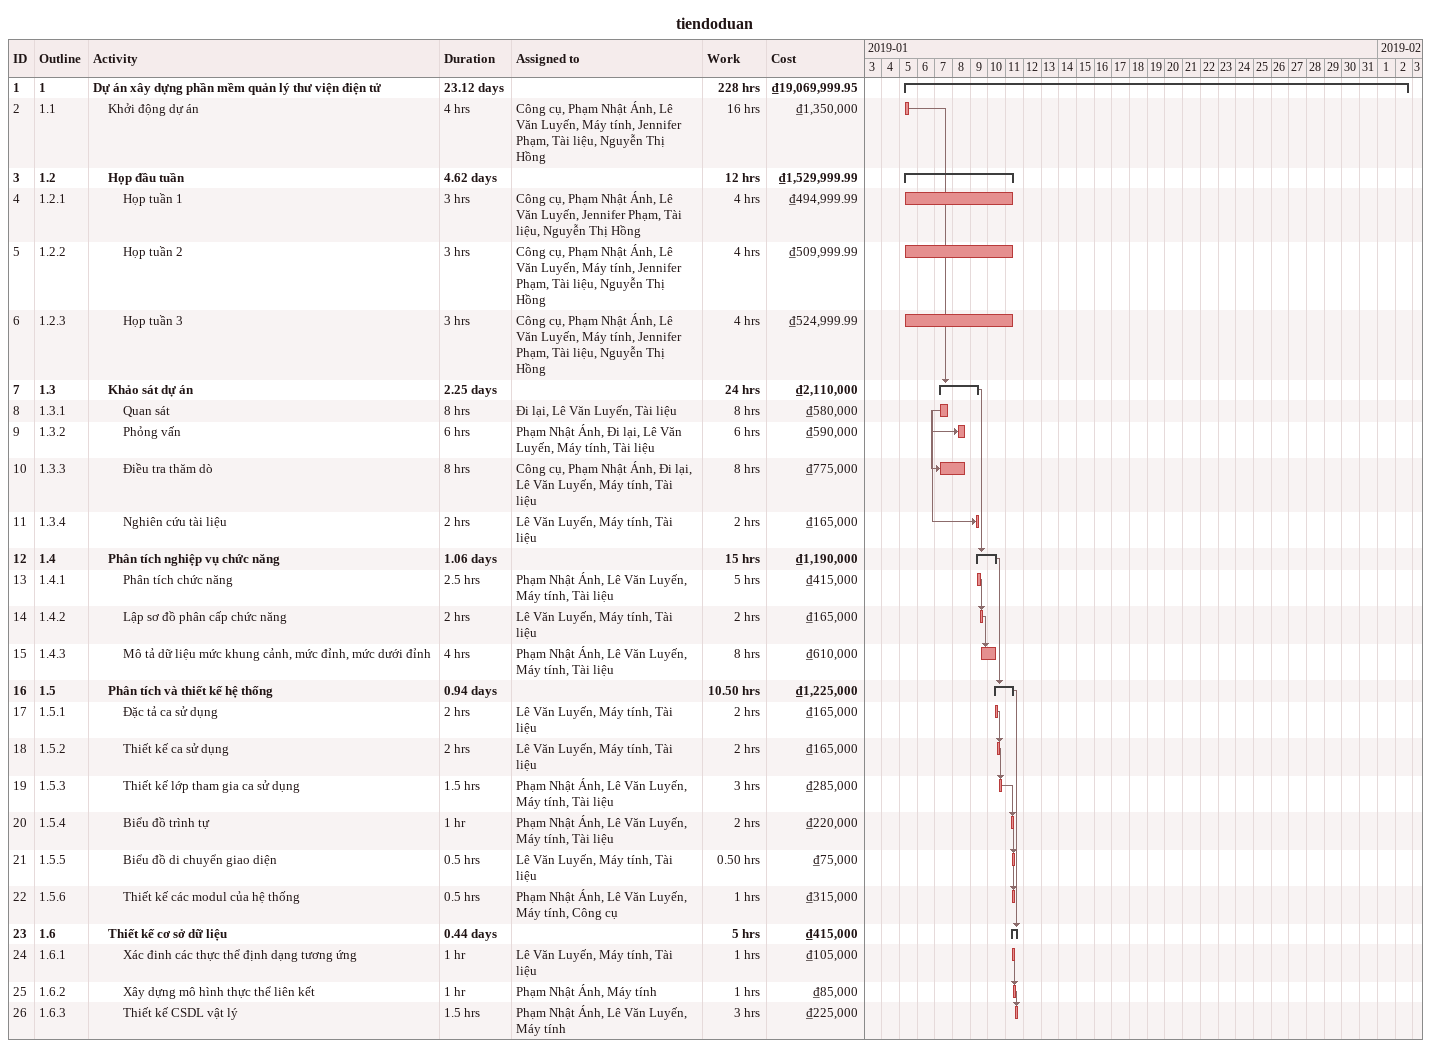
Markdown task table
tiendoduan

| ID | WBS | Task | Duration | Start | Finish | Predecessors | Resources | Work (h) | Cost (₫) |
|---|---|---|---|---|---|---|---|---|---|
| 1 | 1 | **Dự án xây dựng phần mềm quản lý thư viện điện tử** | 23.12d | 2019-01-05 | 2019-02-02 |  |  | 228 | 19069999.95 |
| 2 | 1.1 | Khởi động dự án | 4h | 2019-01-05 | 2019-01-05 |  | Công cụ, Phạm Nhật Ánh, Lê Văn Luyến, Máy tính, Jennifer Phạm, Tài liệu, Nguyễn Thị Hồng | 16 | 1350000 |
| 3 | 1.2 | **Họp đầu tuần** | 4.62d | 2019-01-05 | 2019-01-11 |  |  | 12 | 1529999.99 |
| 4 | 1.2.1 | Họp tuần 1 | 3h | 2019-01-05 | 2019-01-11 |  | Công cụ, Phạm Nhật Ánh, Lê Văn Luyến, Jennifer Phạm, Tài liệu, Nguyễn Thị Hồng | 4 | 494999.99 |
| 5 | 1.2.2 | Họp tuần 2 | 3h | 2019-01-05 | 2019-01-11 |  | Công cụ, Phạm Nhật Ánh, Lê Văn Luyến, Máy tính, Jennifer Phạm, Tài liệu, Nguyễn Thị Hồng | 4 | 509999.99 |
| 6 | 1.2.3 | Họp tuần 3 | 3h | 2019-01-05 | 2019-01-11 |  | Công cụ, Phạm Nhật Ánh, Lê Văn Luyến, Máy tính, Jennifer Phạm, Tài liệu, Nguyễn Thị Hồng | 4 | 524999.99 |
| 7 | 1.3 | **Khảo sát dự án** | 2.25d | 2019-01-07 | 2019-01-09 | 2 |  | 24 | 2110000 |
| 8 | 1.3.1 | Quan sát | 8h | 2019-01-07 | 2019-01-07 |  | Đi lại, Lê Văn Luyến, Tài liệu | 8 | 580000 |
| 9 | 1.3.2 | Phỏng vấn | 6h | 2019-01-08 | 2019-01-08 | 8SS | Phạm Nhật Ánh, Đi lại, Lê Văn Luyến, Máy tính, Tài liệu | 6 | 590000 |
| 10 | 1.3.3 | Điều tra thăm dò | 8h | 2019-01-07 | 2019-01-08 | 8SS | Công cụ, Phạm Nhật Ánh, Đi lại, Lê Văn Luyến, Máy tính, Tài liệu | 8 | 775000 |
| 11 | 1.3.4 | Nghiên cứu tài liệu | 2h | 2019-01-09 | 2019-01-09 | 8SS | Lê Văn Luyến, Máy tính, Tài liệu | 2 | 165000 |
| 12 | 1.4 | **Phân tích nghiệp vụ chức năng** | 1.06d | 2019-01-09 | 2019-01-10 | 7 |  | 15 | 1190000 |
| 13 | 1.4.1 | Phân tích chức năng | 2.5h | 2019-01-09 | 2019-01-09 |  | Phạm Nhật Ánh, Lê Văn Luyến, Máy tính, Tài liệu | 5 | 415000 |
| 14 | 1.4.2 | Lập sơ đồ phân cấp chức năng | 2h | 2019-01-09 | 2019-01-09 | 13 | Lê Văn Luyến, Máy tính, Tài liệu | 2 | 165000 |
| 15 | 1.4.3 | Mô tả dữ liệu mức khung cảnh, mức đỉnh, mức dưới đỉnh | 4h | 2019-01-09 | 2019-01-10 | 14 | Phạm Nhật Ánh, Lê Văn Luyến, Máy tính, Tài liệu | 8 | 610000 |
| 16 | 1.5 | **Phân tích và thiết kế hệ thống** | 0.94d | 2019-01-10 | 2019-01-11 | 12 |  | 10.50 | 1225000 |
| 17 | 1.5.1 | Đặc tả ca sử dụng | 2h | 2019-01-10 | 2019-01-10 |  | Lê Văn Luyến, Máy tính, Tài liệu | 2 | 165000 |
| 18 | 1.5.2 | Thiết kế ca sử dụng | 2h | 2019-01-10 | 2019-01-10 | 17 | Lê Văn Luyến, Máy tính, Tài liệu | 2 | 165000 |
| 19 | 1.5.3 | Thiết kế lớp tham gia ca sử dụng | 1.5h | 2019-01-10 | 2019-01-10 | 18 | Phạm Nhật Ánh, Lê Văn Luyến, Máy tính, Tài liệu | 3 | 285000 |
| 20 | 1.5.4 | Biểu đồ trình tự | 1h | 2019-01-11 | 2019-01-11 | 19 | Phạm Nhật Ánh, Lê Văn Luyến, Máy tính, Tài liệu | 2 | 220000 |
| 21 | 1.5.5 | Biểu đồ di chuyển giao diện | 0.5h | 2019-01-11 | 2019-01-11 | 20 | Lê Văn Luyến, Máy tính, Tài liệu | 0.50 | 75000 |
| 22 | 1.5.6 | Thiết kế các modul của hệ thống | 0.5h | 2019-01-11 | 2019-01-11 | 21 | Phạm Nhật Ánh, Lê Văn Luyến, Máy tính, Công cụ | 1 | 315000 |
| 23 | 1.6 | **Thiết kế cơ sở dữ liệu** | 0.44d | 2019-01-11 | 2019-01-11 | 16 |  | 5 | 415000 |
| 24 | 1.6.1 | Xác đinh các thực thể định dạng tương ứng | 1h | 2019-01-11 | 2019-01-11 |  | Lê Văn Luyến, Máy tính, Tài liệu | 1 | 105000 |
| 25 | 1.6.2 | Xây dựng mô hình thực thể liên kết | 1h | 2019-01-11 | 2019-01-11 | 24 | Phạm Nhật Ánh, Máy tính | 1 | 85000 |
| 26 | 1.6.3 | Thiết kế CSDL vật lý | 1.5h | 2019-01-11 | 2019-01-11 | 25 | Phạm Nhật Ánh, Lê Văn Luyến, Máy tính | 3 | 225000 |
